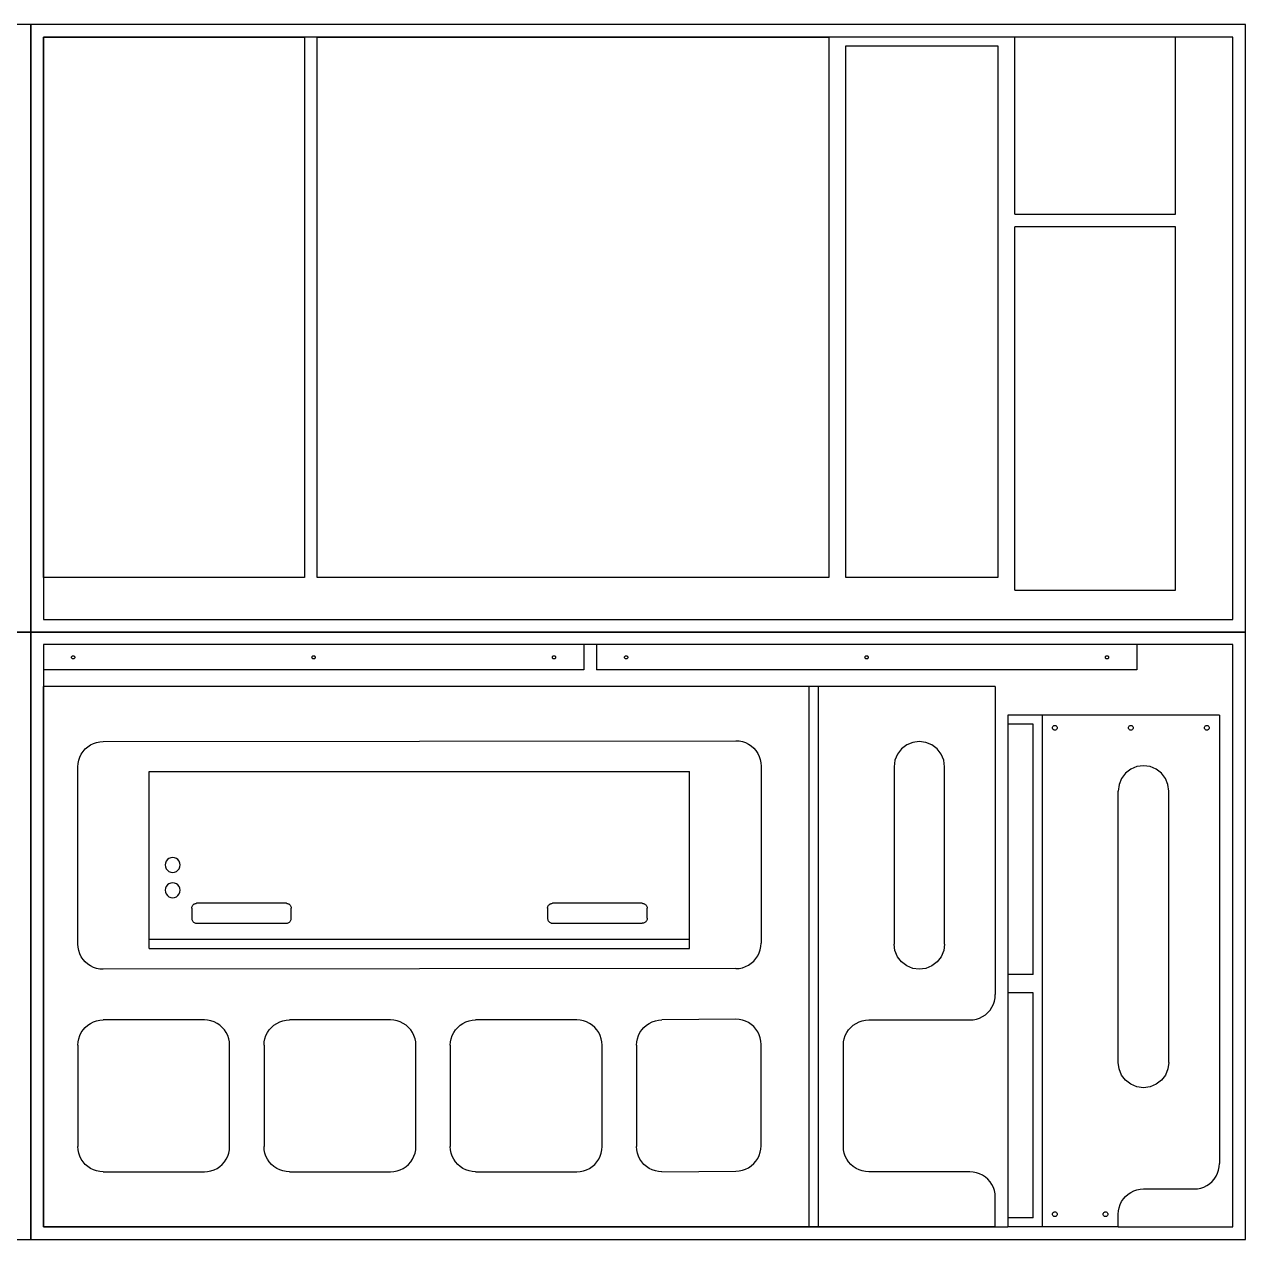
# Model space of a CAD drawing. Extents: x -136 to 152, y -38 to 58.
# Drawn here: x 55.3 to 151.8, y -38.1 to 57.9 of the extents above; entities that cross this region are included whole.
import ezdxf

# ---------------------------------------------------------------- set-up
doc = ezdxf.new("R2010")
doc.units = 0
doc.header["$MEASUREMENT"] = 0
doc.layers.get('0').update_dxf_attribs({"linetype": 'CONTINUOUS'})

msp = doc.modelspace()

# ---------------------------------------------------------------- linework, layer by layer
for p, q in [((55.833, 57.894), (-40.167, 57.894)), ((55.833, 9.894), (55.833, 57.894)), ((55.833, 57.894), (55.833, 9.894)), ((151.833, 57.894), (55.833, 57.894)), ((151.833, 9.894), (151.833, 57.894)), ((56.833, 14.194), (56.833, 56.894)), ((56.833, 56.894), (77.464, 56.894)), ((150.833, 56.894), (56.833, 56.894)), ((56.833, 56.894), (56.833, 10.894)), ((77.464, 56.894), (77.464, 14.194)), ((78.464, 14.194), (78.464, 56.894)), ((78.464, 56.894), (118.902, 56.894)), ((118.902, 56.894), (118.902, 14.194)), ((120.252, 56.194), (132.252, 56.194)), ((120.252, 14.194), (120.252, 56.194)), ((132.252, 56.194), (132.252, 14.194)), ((146.302, 56.888), (133.602, 56.888)), ((133.602, 42.913), (133.602, 56.888)), ((146.302, 42.913), (146.302, 56.888)), ((150.833, 10.894), (150.833, 56.894)), ((133.602, 42.913), (146.302, 42.913)), ((146.302, 41.913), (133.602, 41.913)), ((133.602, 13.194), (133.602, 41.913)), ((146.302, 13.194), (146.302, 41.913)), ((77.464, 14.194), (56.833, 14.194)), ((118.902, 14.194), (78.464, 14.194)), ((132.252, 14.194), (120.252, 14.194)), ((133.602, 13.194), (146.302, 13.194)), ((56.833, 10.894), (150.833, 10.894)), ((55.833, 9.894), (-40.167, 9.894)), ((-40.167, 9.894), (55.833, 9.894)), ((55.833, -38.106), (55.833, 9.894)), ((55.833, 9.894), (55.833, -38.106)), ((151.833, 9.894), (55.833, 9.894)), ((55.833, 9.894), (151.833, 9.894)), ((151.833, -38.106), (151.833, 9.894)), ((99.533, 8.894), (56.833, 8.894)), ((56.833, 8.894), (56.833, 6.894)), ((150.833, 8.894), (56.833, 8.894)), ((56.833, 8.894), (56.833, -37.106)), ((99.533, 8.894), (99.533, 6.894)), ((143.233, 8.894), (100.533, 8.894)), ((100.533, 8.894), (100.533, 6.894)), ((143.233, 8.894), (143.233, 6.894)), ((150.833, -37.106), (150.833, 8.894)), ((59.058, 7.894), (59.062, 7.927)), ((59.062, 7.862), (59.058, 7.894)), ((59.062, 7.927), (59.075, 7.957)), ((59.075, 7.832), (59.062, 7.862)), ((59.075, 7.957), (59.095, 7.983)), ((59.095, 7.806), (59.075, 7.832)), ((59.095, 7.983), (59.121, 8.002)), ((59.121, 7.786), (59.095, 7.806)), ((59.121, 8.002), (59.151, 8.015)), ((59.151, 7.773), (59.121, 7.786)), ((59.151, 8.015), (59.183, 8.019)), ((59.183, 7.769), (59.151, 7.773)), ((59.183, 8.019), (59.215, 8.015)), ((59.215, 7.773), (59.183, 7.769)), ((59.215, 8.015), (59.246, 8.002)), ((59.246, 7.786), (59.215, 7.773)), ((59.246, 8.002), (59.271, 7.983)), ((59.271, 7.806), (59.246, 7.786)), ((59.271, 7.983), (59.291, 7.957)), ((59.291, 7.832), (59.271, 7.806)), ((59.291, 7.957), (59.304, 7.927)), ((59.304, 7.862), (59.291, 7.832)), ((59.304, 7.927), (59.308, 7.894)), ((59.308, 7.894), (59.304, 7.862)), ((78.058, 7.894), (78.062, 7.927)), ((78.062, 7.862), (78.058, 7.894)), ((78.062, 7.927), (78.075, 7.957)), ((78.075, 7.832), (78.062, 7.862)), ((78.075, 7.957), (78.095, 7.983)), ((78.095, 7.806), (78.075, 7.832)), ((78.095, 7.983), (78.121, 8.002)), ((78.121, 7.786), (78.095, 7.806)), ((78.121, 8.002), (78.151, 8.015)), ((78.151, 7.773), (78.121, 7.786)), ((78.151, 8.015), (78.183, 8.019)), ((78.183, 7.769), (78.151, 7.773)), ((78.183, 8.019), (78.215, 8.015)), ((78.215, 7.773), (78.183, 7.769)), ((78.215, 8.015), (78.246, 8.002)), ((78.246, 7.786), (78.215, 7.773)), ((78.246, 8.002), (78.271, 7.983)), ((78.271, 7.806), (78.246, 7.786)), ((78.271, 7.983), (78.291, 7.957)), ((78.291, 7.832), (78.271, 7.806)), ((78.291, 7.957), (78.304, 7.927)), ((78.304, 7.862), (78.291, 7.832)), ((78.304, 7.927), (78.308, 7.894)), ((78.308, 7.894), (78.304, 7.862)), ((97.058, 7.894), (97.062, 7.927)), ((97.062, 7.862), (97.058, 7.894)), ((97.062, 7.927), (97.075, 7.957)), ((97.075, 7.832), (97.062, 7.862)), ((97.075, 7.957), (97.095, 7.983)), ((97.095, 7.806), (97.075, 7.832)), ((97.095, 7.983), (97.121, 8.002)), ((97.121, 7.786), (97.095, 7.806)), ((97.121, 8.002), (97.151, 8.015)), ((97.151, 7.773), (97.121, 7.786)), ((97.151, 8.015), (97.183, 8.019)), ((97.183, 7.769), (97.151, 7.773)), ((97.183, 8.019), (97.215, 8.015)), ((97.215, 7.773), (97.183, 7.769)), ((97.215, 8.015), (97.246, 8.002)), ((97.246, 7.786), (97.215, 7.773)), ((97.246, 8.002), (97.271, 7.983)), ((97.271, 7.806), (97.246, 7.786)), ((97.271, 7.983), (97.291, 7.957)), ((97.291, 7.832), (97.271, 7.806)), ((97.291, 7.957), (97.304, 7.927)), ((97.304, 7.862), (97.291, 7.832)), ((97.304, 7.927), (97.308, 7.894)), ((97.308, 7.894), (97.304, 7.862)), ((102.758, 7.894), (102.762, 7.927)), ((102.762, 7.862), (102.758, 7.894)), ((102.762, 7.927), (102.775, 7.957)), ((102.775, 7.832), (102.762, 7.862)), ((102.775, 7.957), (102.795, 7.983)), ((102.795, 7.806), (102.775, 7.832)), ((102.795, 7.983), (102.821, 8.002)), ((102.821, 7.786), (102.795, 7.806)), ((102.821, 8.002), (102.851, 8.015)), ((102.851, 7.773), (102.821, 7.786)), ((102.851, 8.015), (102.883, 8.019)), ((102.883, 7.769), (102.851, 7.773)), ((102.883, 8.019), (102.915, 8.015)), ((102.915, 7.773), (102.883, 7.769)), ((102.915, 8.015), (102.946, 8.002)), ((102.946, 7.786), (102.915, 7.773)), ((102.946, 8.002), (102.971, 7.983)), ((102.971, 7.806), (102.946, 7.786)), ((102.971, 7.983), (102.991, 7.957)), ((102.991, 7.832), (102.971, 7.806)), ((102.991, 7.957), (103.004, 7.927)), ((103.004, 7.862), (102.991, 7.832)), ((103.004, 7.927), (103.008, 7.894)), ((103.008, 7.894), (103.004, 7.862)), ((121.758, 7.894), (121.762, 7.927)), ((121.762, 7.862), (121.758, 7.894)), ((121.762, 7.927), (121.775, 7.957)), ((121.775, 7.832), (121.762, 7.862)), ((121.775, 7.957), (121.795, 7.983)), ((121.795, 7.806), (121.775, 7.832)), ((121.795, 7.983), (121.821, 8.002)), ((121.821, 7.786), (121.795, 7.806)), ((121.821, 8.002), (121.851, 8.015)), ((121.851, 7.773), (121.821, 7.786)), ((121.851, 8.015), (121.883, 8.019)), ((121.883, 7.769), (121.851, 7.773)), ((121.883, 8.019), (121.915, 8.015)), ((121.915, 7.773), (121.883, 7.769)), ((121.915, 8.015), (121.946, 8.002)), ((121.946, 7.786), (121.915, 7.773)), ((121.946, 8.002), (121.971, 7.983)), ((121.971, 7.806), (121.946, 7.786)), ((121.971, 7.983), (121.991, 7.957)), ((121.991, 7.832), (121.971, 7.806)), ((121.991, 7.957), (122.004, 7.927)), ((122.004, 7.862), (121.991, 7.832)), ((122.004, 7.927), (122.008, 7.894)), ((122.008, 7.894), (122.004, 7.862)), ((140.758, 7.894), (140.762, 7.927)), ((140.762, 7.862), (140.758, 7.894)), ((140.762, 7.927), (140.775, 7.957)), ((140.775, 7.832), (140.762, 7.862)), ((140.775, 7.957), (140.795, 7.983)), ((140.795, 7.806), (140.775, 7.832)), ((140.795, 7.983), (140.821, 8.002)), ((140.821, 7.786), (140.795, 7.806)), ((140.821, 8.002), (140.851, 8.015)), ((140.851, 7.773), (140.821, 7.786)), ((140.851, 8.015), (140.883, 8.019)), ((140.883, 7.769), (140.851, 7.773)), ((140.883, 8.019), (140.915, 8.015)), ((140.915, 7.773), (140.883, 7.769)), ((140.915, 8.015), (140.946, 8.002)), ((140.946, 7.786), (140.915, 7.773)), ((140.946, 8.002), (140.971, 7.983)), ((140.971, 7.806), (140.946, 7.786)), ((140.971, 7.983), (140.991, 7.957)), ((140.991, 7.832), (140.971, 7.806)), ((140.991, 7.957), (141.004, 7.927)), ((141.004, 7.862), (140.991, 7.832)), ((141.004, 7.927), (141.008, 7.894)), ((141.008, 7.894), (141.004, 7.862)), ((99.533, 6.894), (56.833, 6.894)), ((143.233, 6.894), (100.533, 6.894)), ((117.333, 5.594), (56.833, 5.594)), ((56.833, -37.106), (56.833, 5.594)), ((117.333, 5.594), (117.333, -37.106)), ((118.052, 5.594), (117.333, 5.594)), ((132.052, 5.594), (118.052, 5.594)), ((118.052, 5.594), (118.052, -37.106)), ((132.052, 5.594), (132.052, -18.756)), ((133.042, 3.332), (133.042, 2.613)), ((135.767, 3.331), (133.042, 3.332)), ((149.767, 3.331), (135.767, 3.331)), ((135.767, 3.331), (135.767, -37.106)), ((149.767, 3.331), (149.767, -32.106)), ((133.042, 2.613), (133.047, -17.168)), ((135.048, 2.612), (133.042, 2.613)), ((135.048, -17.168), (135.048, 2.612)), ((136.578, 2.331), (136.585, 2.38)), ((136.585, 2.282), (136.578, 2.331)), ((136.585, 2.38), (136.603, 2.426)), ((136.603, 2.237), (136.585, 2.282)), ((136.603, 2.426), (136.634, 2.465)), ((136.634, 2.198), (136.603, 2.237)), ((136.634, 2.465), (136.673, 2.495)), ((136.673, 2.168), (136.634, 2.198)), ((136.673, 2.495), (136.718, 2.514)), ((136.718, 2.149), (136.673, 2.168)), ((136.718, 2.514), (136.767, 2.52)), ((136.767, 2.142), (136.718, 2.149)), ((136.767, 2.52), (136.816, 2.514)), ((136.816, 2.149), (136.767, 2.142)), ((136.816, 2.514), (136.862, 2.495)), ((136.862, 2.168), (136.816, 2.149)), ((136.862, 2.495), (136.901, 2.465)), ((136.901, 2.198), (136.862, 2.168)), ((136.901, 2.465), (136.931, 2.426)), ((136.931, 2.237), (136.901, 2.198)), ((136.931, 2.426), (136.95, 2.38)), ((136.95, 2.282), (136.931, 2.237)), ((136.95, 2.38), (136.956, 2.331)), ((136.956, 2.331), (136.95, 2.282)), ((142.578, 2.331), (142.585, 2.38)), ((142.585, 2.282), (142.578, 2.331)), ((142.585, 2.38), (142.603, 2.426)), ((142.603, 2.237), (142.585, 2.282)), ((142.603, 2.426), (142.634, 2.465)), ((142.634, 2.198), (142.603, 2.237)), ((142.634, 2.465), (142.673, 2.495)), ((142.673, 2.168), (142.634, 2.198)), ((142.673, 2.495), (142.718, 2.514)), ((142.718, 2.149), (142.673, 2.168)), ((142.718, 2.514), (142.767, 2.52)), ((142.767, 2.142), (142.718, 2.149)), ((142.767, 2.52), (142.816, 2.514)), ((142.816, 2.149), (142.767, 2.142)), ((142.816, 2.514), (142.862, 2.495)), ((142.862, 2.168), (142.816, 2.149)), ((142.862, 2.495), (142.901, 2.465)), ((142.901, 2.198), (142.862, 2.168)), ((142.901, 2.465), (142.931, 2.426)), ((142.931, 2.237), (142.901, 2.198)), ((142.931, 2.426), (142.95, 2.38)), ((142.95, 2.282), (142.931, 2.237)), ((142.95, 2.38), (142.956, 2.331)), ((142.956, 2.331), (142.95, 2.282)), ((148.578, 2.331), (148.585, 2.38)), ((148.585, 2.282), (148.578, 2.331)), ((148.585, 2.38), (148.603, 2.426)), ((148.603, 2.237), (148.585, 2.282)), ((148.603, 2.426), (148.634, 2.465)), ((148.634, 2.198), (148.603, 2.237)), ((148.634, 2.465), (148.673, 2.495)), ((148.673, 2.168), (148.634, 2.198)), ((148.673, 2.495), (148.718, 2.514)), ((148.718, 2.149), (148.673, 2.168)), ((148.718, 2.514), (148.767, 2.52)), ((148.767, 2.142), (148.718, 2.149)), ((148.767, 2.52), (148.816, 2.514)), ((148.816, 2.149), (148.767, 2.142)), ((148.816, 2.514), (148.862, 2.495)), ((148.862, 2.168), (148.816, 2.149)), ((148.862, 2.495), (148.901, 2.465)), ((148.901, 2.198), (148.862, 2.168)), ((148.901, 2.465), (148.931, 2.426)), ((148.931, 2.237), (148.901, 2.198)), ((148.931, 2.426), (148.95, 2.38)), ((148.95, 2.282), (148.931, 2.237)), ((148.95, 2.38), (148.956, 2.331)), ((148.956, 2.331), (148.95, 2.282)), ((60.334, 0.831), (60.552, 0.976)), ((60.552, 0.976), (60.786, 1.092)), ((60.786, 1.092), (61.034, 1.176)), ((61.034, 1.176), (61.291, 1.227)), ((61.291, 1.227), (61.552, 1.244)), ((61.552, 1.244), (111.549, 1.305)), ((111.549, 1.305), (111.81, 1.288)), ((111.81, 1.288), (112.067, 1.237)), ((112.067, 1.237), (112.315, 1.153)), ((112.315, 1.153), (112.549, 1.037)), ((112.549, 1.037), (112.767, 0.892)), ((125.052, 0.976), (124.638, 0.658)), ((125.534, 1.176), (125.052, 0.976)), ((126.052, 1.244), (125.534, 1.176)), ((126.569, 1.176), (126.052, 1.244)), ((127.052, 0.976), (126.569, 1.176)), ((127.466, 0.658), (127.052, 0.976)), ((59.62, -0.238), (59.704, 0.01)), ((59.704, 0.01), (59.82, 0.244)), ((59.82, 0.244), (59.965, 0.462)), ((59.965, 0.462), (60.138, 0.658)), ((60.138, 0.658), (60.334, 0.831)), ((112.767, 0.892), (112.963, 0.719)), ((112.963, 0.719), (113.136, 0.523)), ((113.136, 0.523), (113.281, 0.305)), ((113.281, 0.305), (113.397, 0.07)), ((113.397, 0.07), (113.481, -0.177)), ((124.32, 0.244), (124.12, -0.238)), ((124.638, 0.658), (124.32, 0.244)), ((127.784, 0.244), (127.466, 0.658)), ((127.984, -0.238), (127.784, 0.244)), ((59.552, -0.756), (59.569, -0.495)), ((59.552, -14.756), (59.552, -0.756)), ((59.569, -0.495), (59.62, -0.238)), ((113.481, -0.177), (113.532, -0.434)), ((113.532, -0.434), (113.549, -0.695)), ((113.549, -0.695), (113.549, -14.695)), ((124.12, -0.238), (124.052, -0.756)), ((124.052, -0.756), (124.052, -14.756)), ((128.052, -0.756), (127.984, -0.238)), ((128.052, -14.756), (128.052, -0.756)), ((142.767, -0.937), (142.353, -1.254)), ((143.249, -0.737), (142.767, -0.937)), ((143.767, -0.669), (143.249, -0.737)), ((144.285, -0.737), (143.767, -0.669)), ((144.767, -0.937), (144.285, -0.737)), ((145.181, -1.254), (144.767, -0.937)), ((65.2, -14.396), (65.2, -1.115)), ((65.2, -1.115), (107.9, -1.115)), ((107.9, -14.396), (107.9, -1.115)), ((142.035, -1.669), (141.835, -2.151)), ((142.353, -1.254), (142.035, -1.669)), ((145.499, -1.669), (145.181, -1.254)), ((145.699, -2.151), (145.499, -1.669)), ((141.835, -2.151), (141.767, -2.669)), ((141.767, -24.106), (141.767, -2.669)), ((145.767, -2.669), (145.699, -2.151)), ((145.767, -24.106), (145.767, -2.669)), ((66.48, -8.356), (66.46, -8.509)), ((66.46, -8.509), (66.48, -8.662)), ((66.539, -8.214), (66.48, -8.356)), ((66.48, -8.662), (66.539, -8.804)), ((66.633, -8.091), (66.539, -8.214)), ((66.755, -7.997), (66.633, -8.091)), ((66.898, -7.938), (66.755, -7.997)), ((67.05, -7.918), (66.898, -7.938)), ((67.203, -7.938), (67.05, -7.918)), ((67.346, -7.997), (67.203, -7.938)), ((67.468, -8.091), (67.346, -7.997)), ((67.562, -8.214), (67.468, -8.091)), ((67.621, -8.356), (67.562, -8.214)), ((67.562, -8.804), (67.621, -8.662)), ((67.641, -8.509), (67.621, -8.356)), ((67.621, -8.662), (67.641, -8.509)), ((66.539, -8.804), (66.633, -8.926)), ((66.633, -8.926), (66.755, -9.02)), ((66.755, -9.02), (66.898, -9.079)), ((66.898, -9.079), (67.05, -9.099)), ((67.05, -9.099), (67.203, -9.079)), ((67.203, -9.079), (67.346, -9.02)), ((67.346, -9.02), (67.468, -8.926)), ((67.468, -8.926), (67.562, -8.804)), ((66.48, -10.356), (66.46, -10.509)), ((66.46, -10.509), (66.48, -10.662)), ((66.539, -10.214), (66.48, -10.356)), ((66.633, -10.091), (66.539, -10.214)), ((66.755, -9.997), (66.633, -10.091)), ((66.898, -9.938), (66.755, -9.997)), ((67.05, -9.918), (66.898, -9.938)), ((67.203, -9.938), (67.05, -9.918)), ((67.346, -9.997), (67.203, -9.938)), ((67.468, -10.091), (67.346, -9.997)), ((67.562, -10.214), (67.468, -10.091)), ((67.621, -10.356), (67.562, -10.214)), ((67.641, -10.509), (67.621, -10.356)), ((67.621, -10.662), (67.641, -10.509)), ((66.48, -10.662), (66.539, -10.804)), ((66.539, -10.804), (66.633, -10.926)), ((66.633, -10.926), (66.755, -11.02)), ((66.755, -11.02), (66.898, -11.079)), ((66.898, -11.079), (67.05, -11.099)), ((67.05, -11.099), (67.203, -11.079)), ((67.203, -11.079), (67.346, -11.02)), ((67.346, -11.02), (67.468, -10.926)), ((67.468, -10.926), (67.562, -10.804)), ((67.562, -10.804), (67.621, -10.662)), ((68.747, -11.593), (68.794, -11.57)), ((68.794, -11.57), (68.842, -11.554)), ((68.842, -11.554), (68.893, -11.544)), ((68.893, -11.544), (68.944, -11.54)), ((76.031, -11.54), (68.944, -11.54)), ((76.031, -11.54), (76.082, -11.544)), ((76.082, -11.544), (76.133, -11.554)), ((76.133, -11.554), (76.181, -11.57)), ((76.181, -11.57), (76.228, -11.593)), ((96.873, -11.593), (96.92, -11.57)), ((96.92, -11.57), (96.968, -11.554)), ((96.968, -11.554), (97.019, -11.544)), ((97.019, -11.544), (97.07, -11.54)), ((104.157, -11.54), (97.07, -11.54)), ((104.157, -11.54), (104.208, -11.544)), ((104.208, -11.544), (104.259, -11.554)), ((104.259, -11.554), (104.307, -11.57)), ((104.307, -11.57), (104.354, -11.593)), ((68.55, -11.934), (68.554, -11.883)), ((68.55, -11.934), (68.55, -12.721)), ((68.554, -11.883), (68.564, -11.832)), ((68.564, -11.832), (68.58, -11.783)), ((68.58, -11.783), (68.603, -11.737)), ((68.603, -11.737), (68.632, -11.694)), ((68.632, -11.694), (68.666, -11.656)), ((68.666, -11.656), (68.705, -11.622)), ((68.705, -11.622), (68.747, -11.593)), ((76.228, -11.593), (76.27, -11.622)), ((76.27, -11.622), (76.309, -11.656)), ((76.309, -11.656), (76.343, -11.694)), ((76.343, -11.694), (76.372, -11.737)), ((76.372, -11.737), (76.395, -11.783)), ((76.395, -11.783), (76.411, -11.832)), ((76.411, -11.832), (76.421, -11.883)), ((76.421, -11.883), (76.425, -11.934)), ((76.425, -12.721), (76.425, -11.934)), ((96.676, -11.934), (96.68, -11.883)), ((96.676, -11.934), (96.676, -12.721)), ((96.68, -11.883), (96.69, -11.832)), ((96.69, -11.832), (96.706, -11.783)), ((96.706, -11.783), (96.729, -11.737)), ((96.729, -11.737), (96.758, -11.694)), ((96.758, -11.694), (96.792, -11.656)), ((96.792, -11.656), (96.831, -11.622)), ((96.831, -11.622), (96.873, -11.593)), ((104.354, -11.593), (104.396, -11.622)), ((104.396, -11.622), (104.435, -11.656)), ((104.435, -11.656), (104.469, -11.694)), ((104.469, -11.694), (104.498, -11.737)), ((104.498, -11.737), (104.521, -11.783)), ((104.521, -11.783), (104.537, -11.832)), ((104.537, -11.832), (104.547, -11.883)), ((104.547, -11.883), (104.55, -11.934)), ((104.55, -12.721), (104.55, -11.934)), ((68.55, -12.721), (68.554, -12.773)), ((68.554, -12.773), (68.564, -12.823)), ((68.564, -12.823), (68.58, -12.872)), ((68.58, -12.872), (68.603, -12.918)), ((68.603, -12.918), (68.632, -12.961)), ((68.632, -12.961), (68.666, -13)), ((68.666, -13), (68.705, -13.034)), ((68.705, -13.034), (68.747, -13.062)), ((68.747, -13.062), (68.794, -13.085)), ((68.794, -13.085), (68.842, -13.102)), ((68.842, -13.102), (68.893, -13.112)), ((68.893, -13.112), (68.944, -13.115)), ((68.944, -13.115), (76.031, -13.115)), ((76.031, -13.115), (76.082, -13.112)), ((76.082, -13.112), (76.133, -13.102)), ((76.133, -13.102), (76.181, -13.085)), ((76.181, -13.085), (76.228, -13.062)), ((76.228, -13.062), (76.27, -13.034)), ((76.27, -13.034), (76.309, -13)), ((76.309, -13), (76.343, -12.961)), ((76.343, -12.961), (76.372, -12.918)), ((76.372, -12.918), (76.395, -12.872)), ((76.395, -12.872), (76.411, -12.823)), ((76.411, -12.823), (76.421, -12.773)), ((76.421, -12.773), (76.425, -12.721)), ((96.676, -12.721), (96.68, -12.773)), ((96.68, -12.773), (96.69, -12.823)), ((96.69, -12.823), (96.706, -12.872)), ((96.706, -12.872), (96.729, -12.918)), ((96.729, -12.918), (96.758, -12.961)), ((96.758, -12.961), (96.792, -13)), ((96.792, -13), (96.831, -13.034)), ((96.831, -13.034), (96.873, -13.062)), ((96.873, -13.062), (96.92, -13.085)), ((96.92, -13.085), (96.968, -13.102)), ((96.968, -13.102), (97.019, -13.112)), ((97.019, -13.112), (97.07, -13.115)), ((97.07, -13.115), (104.157, -13.115)), ((104.208, -13.112), (104.157, -13.115)), ((104.259, -13.102), (104.208, -13.112)), ((104.307, -13.085), (104.259, -13.102)), ((104.354, -13.062), (104.307, -13.085)), ((104.396, -13.034), (104.354, -13.062)), ((104.435, -13), (104.396, -13.034)), ((104.469, -12.961), (104.435, -13)), ((104.498, -12.918), (104.469, -12.961)), ((104.521, -12.872), (104.498, -12.918)), ((104.537, -12.823), (104.521, -12.872)), ((104.547, -12.773), (104.537, -12.823)), ((104.55, -12.721), (104.547, -12.773)), ((107.9, -14.396), (65.2, -14.396)), ((65.2, -15.115), (65.2, -14.396)), ((107.9, -15.115), (107.9, -14.396)), ((59.569, -15.017), (59.552, -14.756)), ((59.62, -15.273), (59.569, -15.017)), ((59.704, -15.521), (59.62, -15.273)), ((65.2, -15.115), (107.9, -15.115)), ((113.397, -15.46), (113.481, -15.213)), ((113.481, -15.213), (113.532, -14.956)), ((113.532, -14.956), (113.549, -14.695)), ((124.12, -15.273), (124.052, -14.756)), ((124.32, -15.756), (124.12, -15.273)), ((127.984, -15.273), (127.784, -15.756)), ((128.052, -14.756), (127.984, -15.273)), ((59.82, -15.756), (59.704, -15.521)), ((59.965, -15.973), (59.82, -15.756)), ((60.138, -16.17), (59.965, -15.973)), ((60.334, -16.343), (60.138, -16.17)), ((60.552, -16.488), (60.334, -16.343)), ((112.549, -16.427), (112.767, -16.282)), ((112.767, -16.282), (112.963, -16.109)), ((112.963, -16.109), (113.136, -15.912)), ((113.136, -15.912), (113.281, -15.695)), ((113.281, -15.695), (113.397, -15.46)), ((124.638, -16.17), (124.32, -15.756)), ((125.052, -16.488), (124.638, -16.17)), ((127.466, -16.17), (127.052, -16.488)), ((127.784, -15.756), (127.466, -16.17)), ((60.786, -16.604), (60.552, -16.488)), ((61.034, -16.688), (60.786, -16.604)), ((61.291, -16.739), (61.034, -16.688)), ((61.552, -16.756), (61.291, -16.739)), ((111.549, -16.695), (61.552, -16.756)), ((111.549, -16.695), (111.81, -16.678)), ((111.81, -16.678), (112.067, -16.627)), ((112.067, -16.627), (112.315, -16.543)), ((112.315, -16.543), (112.549, -16.427)), ((125.534, -16.688), (125.052, -16.488)), ((126.052, -16.756), (125.534, -16.688)), ((126.569, -16.688), (126.052, -16.756)), ((127.052, -16.488), (126.569, -16.688)), ((135.048, -17.168), (133.047, -17.168)), ((133.047, -17.168), (133.047, -18.606)), ((131.9, -19.521), (131.984, -19.273)), ((131.984, -19.273), (132.035, -19.017)), ((132.035, -19.017), (132.052, -18.756)), ((135.048, -18.606), (133.047, -18.606)), ((133.047, -18.606), (133.052, -36.388)), ((135.048, -36.388), (135.048, -18.606)), ((131.269, -20.343), (131.466, -20.17)), ((131.466, -20.17), (131.638, -19.973)), ((131.638, -19.973), (131.784, -19.756)), ((131.784, -19.756), (131.9, -19.521)), ((60.138, -21.342), (60.334, -21.169)), ((60.334, -21.169), (60.552, -21.024)), ((60.552, -21.024), (60.786, -20.908)), ((60.786, -20.908), (61.034, -20.824)), ((61.034, -20.824), (61.291, -20.773)), ((61.291, -20.773), (61.552, -20.756)), ((69.552, -20.756), (61.552, -20.756)), ((69.813, -20.773), (69.552, -20.756)), ((70.069, -20.824), (69.813, -20.773)), ((70.317, -20.908), (70.069, -20.824)), ((70.552, -21.024), (70.317, -20.908)), ((70.769, -21.169), (70.552, -21.024)), ((70.966, -21.342), (70.769, -21.169)), ((74.856, -21.342), (75.053, -21.169)), ((75.053, -21.169), (75.271, -21.024)), ((75.271, -21.024), (75.505, -20.908)), ((75.505, -20.908), (75.753, -20.824)), ((75.753, -20.824), (76.009, -20.773)), ((76.009, -20.773), (76.271, -20.756)), ((84.271, -20.756), (76.271, -20.756)), ((84.532, -20.773), (84.271, -20.756)), ((84.788, -20.824), (84.532, -20.773)), ((85.036, -20.908), (84.788, -20.824)), ((85.271, -21.024), (85.036, -20.908)), ((85.488, -21.169), (85.271, -21.024)), ((85.685, -21.342), (85.488, -21.169)), ((89.575, -21.342), (89.772, -21.169)), ((89.772, -21.169), (89.989, -21.024)), ((89.989, -21.024), (90.224, -20.908)), ((90.224, -20.908), (90.472, -20.824)), ((90.472, -20.824), (90.728, -20.773)), ((90.728, -20.773), (90.989, -20.756)), ((98.989, -20.756), (90.989, -20.756)), ((99.25, -20.773), (98.989, -20.756)), ((99.507, -20.824), (99.25, -20.773)), ((99.755, -20.908), (99.507, -20.824)), ((99.989, -21.024), (99.755, -20.908)), ((100.207, -21.169), (99.989, -21.024)), ((100.403, -21.342), (100.207, -21.169)), ((104.294, -21.342), (104.491, -21.169)), ((104.491, -21.169), (104.708, -21.024)), ((104.708, -21.024), (104.943, -20.908)), ((104.943, -20.908), (105.19, -20.824)), ((105.19, -20.824), (105.447, -20.773)), ((105.447, -20.773), (105.708, -20.756)), ((111.549, -20.695), (105.708, -20.756)), ((111.81, -20.712), (111.549, -20.695)), ((112.067, -20.763), (111.81, -20.712)), ((112.315, -20.847), (112.067, -20.763)), ((112.549, -20.963), (112.315, -20.847)), ((112.767, -21.108), (112.549, -20.963)), ((112.963, -21.281), (112.767, -21.108)), ((120.638, -21.342), (120.834, -21.169)), ((120.834, -21.169), (121.052, -21.024)), ((121.052, -21.024), (121.286, -20.908)), ((121.286, -20.908), (121.534, -20.824)), ((121.534, -20.824), (121.791, -20.773)), ((121.791, -20.773), (122.052, -20.756)), ((122.052, -20.756), (130.052, -20.756)), ((130.052, -20.756), (130.313, -20.739)), ((130.313, -20.739), (130.569, -20.688)), ((130.569, -20.688), (130.817, -20.604)), ((130.817, -20.604), (131.052, -20.488)), ((131.052, -20.488), (131.269, -20.343)), ((59.62, -22.238), (59.704, -21.99)), ((59.704, -21.99), (59.82, -21.756)), ((59.82, -21.756), (59.965, -21.538)), ((59.965, -21.538), (60.138, -21.342)), ((71.138, -21.538), (70.966, -21.342)), ((71.284, -21.756), (71.138, -21.538)), ((71.4, -21.99), (71.284, -21.756)), ((71.484, -22.238), (71.4, -21.99)), ((74.339, -22.238), (74.423, -21.99)), ((74.423, -21.99), (74.538, -21.756)), ((74.538, -21.756), (74.684, -21.538)), ((74.684, -21.538), (74.856, -21.342)), ((85.857, -21.538), (85.685, -21.342)), ((86.003, -21.756), (85.857, -21.538)), ((86.118, -21.99), (86.003, -21.756)), ((86.202, -22.238), (86.118, -21.99)), ((89.057, -22.238), (89.142, -21.99)), ((89.142, -21.99), (89.257, -21.756)), ((89.257, -21.756), (89.403, -21.538)), ((89.403, -21.538), (89.575, -21.342)), ((100.576, -21.538), (100.403, -21.342)), ((100.721, -21.756), (100.576, -21.538)), ((100.837, -21.99), (100.721, -21.756)), ((100.921, -22.238), (100.837, -21.99)), ((103.776, -22.238), (103.86, -21.99)), ((103.86, -21.99), (103.976, -21.756)), ((103.976, -21.756), (104.121, -21.538)), ((104.121, -21.538), (104.294, -21.342)), ((113.136, -21.477), (112.963, -21.281)), ((113.281, -21.695), (113.136, -21.477)), ((113.397, -21.93), (113.281, -21.695)), ((113.481, -22.177), (113.397, -21.93)), ((113.532, -22.434), (113.481, -22.177)), ((120.12, -22.238), (120.204, -21.99)), ((120.204, -21.99), (120.32, -21.756)), ((120.32, -21.756), (120.465, -21.538)), ((120.465, -21.538), (120.638, -21.342)), ((59.552, -22.756), (59.569, -22.495)), ((59.552, -22.756), (59.552, -30.756)), ((59.569, -22.495), (59.62, -22.238)), ((71.535, -22.495), (71.484, -22.238)), ((71.552, -22.756), (71.535, -22.495)), ((71.552, -30.756), (71.552, -22.756)), ((74.271, -22.756), (74.288, -22.495)), ((74.271, -22.756), (74.271, -30.756)), ((74.288, -22.495), (74.339, -22.238)), ((86.253, -22.495), (86.202, -22.238)), ((86.271, -22.756), (86.253, -22.495)), ((86.271, -30.756), (86.271, -22.756)), ((88.989, -22.756), (89.006, -22.495)), ((88.989, -22.756), (88.989, -30.756)), ((89.006, -22.495), (89.057, -22.238)), ((100.972, -22.495), (100.921, -22.238)), ((100.989, -22.756), (100.972, -22.495)), ((100.989, -30.756), (100.989, -22.756)), ((103.708, -22.756), (103.725, -22.495)), ((103.708, -22.756), (103.708, -30.756)), ((103.725, -22.495), (103.776, -22.238)), ((113.549, -22.695), (113.532, -22.434)), ((113.549, -30.695), (113.549, -22.695)), ((120.052, -22.756), (120.069, -22.495)), ((120.052, -30.756), (120.052, -22.756)), ((120.069, -22.495), (120.12, -22.238)), ((141.835, -24.624), (141.767, -24.106)), ((145.767, -24.106), (145.699, -24.624)), ((142.035, -25.106), (141.835, -24.624)), ((145.699, -24.624), (145.499, -25.106)), ((142.353, -25.52), (142.035, -25.106)), ((142.767, -25.838), (142.353, -25.52)), ((143.249, -26.038), (142.767, -25.838)), ((143.767, -26.106), (143.249, -26.038)), ((144.285, -26.038), (143.767, -26.106)), ((144.767, -25.838), (144.285, -26.038)), ((145.181, -25.52), (144.767, -25.838)), ((145.499, -25.106), (145.181, -25.52)), ((59.569, -31.017), (59.552, -30.756)), ((71.535, -31.017), (71.552, -30.756)), ((74.288, -31.017), (74.271, -30.756)), ((86.253, -31.017), (86.271, -30.756)), ((89.006, -31.017), (88.989, -30.756)), ((100.972, -31.017), (100.989, -30.756)), ((103.725, -31.017), (103.708, -30.756)), ((113.532, -30.956), (113.549, -30.695)), ((120.069, -31.017), (120.052, -30.756)), ((59.62, -31.273), (59.569, -31.017)), ((59.704, -31.521), (59.62, -31.273)), ((59.82, -31.756), (59.704, -31.521)), ((59.965, -31.973), (59.82, -31.756)), ((71.138, -31.973), (71.284, -31.756)), ((71.284, -31.756), (71.4, -31.521)), ((71.4, -31.521), (71.484, -31.273)), ((71.484, -31.273), (71.535, -31.017)), ((74.339, -31.273), (74.288, -31.017)), ((74.423, -31.521), (74.339, -31.273)), ((74.538, -31.756), (74.423, -31.521)), ((74.684, -31.973), (74.538, -31.756)), ((85.857, -31.973), (86.003, -31.756)), ((86.003, -31.756), (86.118, -31.521)), ((86.118, -31.521), (86.202, -31.273)), ((86.202, -31.273), (86.253, -31.017)), ((89.057, -31.273), (89.006, -31.017)), ((89.142, -31.521), (89.057, -31.273)), ((89.257, -31.756), (89.142, -31.521)), ((89.403, -31.973), (89.257, -31.756)), ((100.576, -31.973), (100.721, -31.756)), ((100.721, -31.756), (100.837, -31.521)), ((100.837, -31.521), (100.921, -31.273)), ((100.921, -31.273), (100.972, -31.017)), ((103.776, -31.273), (103.725, -31.017)), ((103.86, -31.521), (103.776, -31.273)), ((103.976, -31.756), (103.86, -31.521)), ((104.121, -31.973), (103.976, -31.756)), ((113.136, -31.912), (113.281, -31.695)), ((113.281, -31.695), (113.397, -31.46)), ((113.397, -31.46), (113.481, -31.213)), ((113.481, -31.213), (113.532, -30.956)), ((120.12, -31.273), (120.069, -31.017)), ((120.204, -31.521), (120.12, -31.273)), ((120.32, -31.756), (120.204, -31.521)), ((120.465, -31.973), (120.32, -31.756)), ((60.138, -32.17), (59.965, -31.973)), ((60.334, -32.343), (60.138, -32.17)), ((60.552, -32.488), (60.334, -32.343)), ((60.786, -32.604), (60.552, -32.488)), ((61.034, -32.688), (60.786, -32.604)), ((61.291, -32.739), (61.034, -32.688)), ((61.552, -32.756), (61.291, -32.739)), ((61.552, -32.756), (69.552, -32.756)), ((69.552, -32.756), (69.813, -32.739)), ((69.813, -32.739), (70.069, -32.688)), ((70.069, -32.688), (70.317, -32.604)), ((70.317, -32.604), (70.552, -32.488)), ((70.552, -32.488), (70.769, -32.343)), ((70.769, -32.343), (70.966, -32.17)), ((70.966, -32.17), (71.138, -31.973)), ((74.856, -32.17), (74.684, -31.973)), ((75.053, -32.343), (74.856, -32.17)), ((75.271, -32.488), (75.053, -32.343)), ((75.505, -32.604), (75.271, -32.488)), ((75.753, -32.688), (75.505, -32.604)), ((76.009, -32.739), (75.753, -32.688)), ((76.271, -32.756), (76.009, -32.739)), ((76.271, -32.756), (84.271, -32.756)), ((84.271, -32.756), (84.532, -32.739)), ((84.532, -32.739), (84.788, -32.688)), ((84.788, -32.688), (85.036, -32.604)), ((85.036, -32.604), (85.271, -32.488)), ((85.271, -32.488), (85.488, -32.343)), ((85.488, -32.343), (85.685, -32.17)), ((85.685, -32.17), (85.857, -31.973)), ((89.575, -32.17), (89.403, -31.973)), ((89.772, -32.343), (89.575, -32.17)), ((89.989, -32.488), (89.772, -32.343)), ((90.224, -32.604), (89.989, -32.488)), ((90.472, -32.688), (90.224, -32.604)), ((90.728, -32.739), (90.472, -32.688)), ((90.989, -32.756), (90.728, -32.739)), ((90.989, -32.756), (98.989, -32.756)), ((98.989, -32.756), (99.25, -32.739)), ((99.25, -32.739), (99.507, -32.688)), ((99.507, -32.688), (99.755, -32.604)), ((99.755, -32.604), (99.989, -32.488)), ((99.989, -32.488), (100.207, -32.343)), ((100.207, -32.343), (100.403, -32.17)), ((100.403, -32.17), (100.576, -31.973)), ((104.294, -32.17), (104.121, -31.973)), ((104.491, -32.343), (104.294, -32.17)), ((104.708, -32.488), (104.491, -32.343)), ((104.943, -32.604), (104.708, -32.488)), ((105.19, -32.688), (104.943, -32.604)), ((105.447, -32.739), (105.19, -32.688)), ((105.708, -32.756), (105.447, -32.739)), ((105.708, -32.756), (111.549, -32.695)), ((111.549, -32.695), (111.81, -32.678)), ((111.81, -32.678), (112.067, -32.627)), ((112.067, -32.627), (112.315, -32.543)), ((112.315, -32.543), (112.549, -32.427)), ((112.549, -32.427), (112.767, -32.282)), ((112.767, -32.282), (112.963, -32.109)), ((112.963, -32.109), (113.136, -31.912)), ((120.638, -32.17), (120.465, -31.973)), ((120.834, -32.343), (120.638, -32.17)), ((121.052, -32.488), (120.834, -32.343)), ((121.286, -32.604), (121.052, -32.488)), ((121.534, -32.688), (121.286, -32.604)), ((121.791, -32.739), (121.534, -32.688)), ((122.052, -32.756), (121.791, -32.739)), ((130.052, -32.756), (122.052, -32.756)), ((130.313, -32.773), (130.052, -32.756)), ((130.569, -32.824), (130.313, -32.773)), ((149.615, -32.872), (149.699, -32.624)), ((149.699, -32.624), (149.75, -32.367)), ((149.75, -32.367), (149.767, -32.106)), ((130.817, -32.908), (130.569, -32.824)), ((131.052, -33.024), (130.817, -32.908)), ((131.269, -33.169), (131.052, -33.024)), ((131.466, -33.342), (131.269, -33.169)), ((131.638, -33.538), (131.466, -33.342)), ((131.784, -33.756), (131.638, -33.538)), ((131.9, -33.99), (131.784, -33.756)), ((148.767, -33.838), (148.985, -33.693)), ((148.985, -33.693), (149.181, -33.52)), ((149.181, -33.52), (149.354, -33.324)), ((149.354, -33.324), (149.499, -33.106)), ((149.499, -33.106), (149.615, -32.872)), ((131.984, -34.238), (131.9, -33.99)), ((132.035, -34.495), (131.984, -34.238)), ((132.052, -34.756), (132.035, -34.495)), ((142.18, -34.889), (142.353, -34.692)), ((142.353, -34.692), (142.55, -34.52)), ((142.55, -34.52), (142.767, -34.374)), ((142.767, -34.374), (143.002, -34.258)), ((143.002, -34.258), (143.249, -34.174)), ((143.249, -34.174), (143.506, -34.123)), ((143.506, -34.123), (143.767, -34.106)), ((143.767, -34.106), (147.767, -34.106)), ((147.767, -34.106), (148.028, -34.089)), ((148.028, -34.089), (148.285, -34.038)), ((148.285, -34.038), (148.532, -33.954)), ((148.532, -33.954), (148.767, -33.838)), ((132.052, -37.106), (132.052, -34.756)), ((141.784, -35.845), (141.835, -35.589)), ((141.835, -35.589), (141.919, -35.341)), ((141.919, -35.341), (142.035, -35.106)), ((142.035, -35.106), (142.18, -34.889)), ((135.048, -36.388), (133.052, -36.388)), ((133.052, -36.388), (133.052, -37.106)), ((136.578, -36.106), (136.585, -36.057)), ((136.585, -36.155), (136.578, -36.106)), ((136.585, -36.057), (136.603, -36.012)), ((136.603, -36.201), (136.585, -36.155)), ((136.603, -36.012), (136.633, -35.973)), ((136.633, -36.24), (136.603, -36.201)), ((136.633, -35.973), (136.673, -35.943)), ((136.673, -36.27), (136.633, -36.24)), ((136.673, -35.943), (136.718, -35.924)), ((136.718, -36.289), (136.673, -36.27)), ((136.718, -35.924), (136.767, -35.917)), ((136.767, -36.295), (136.718, -36.289)), ((136.767, -35.917), (136.816, -35.924)), ((136.816, -36.289), (136.767, -36.295)), ((136.816, -35.924), (136.862, -35.943)), ((136.862, -36.27), (136.816, -36.289)), ((136.862, -35.943), (136.901, -35.973)), ((136.901, -36.24), (136.862, -36.27)), ((136.901, -35.973), (136.931, -36.012)), ((136.931, -36.201), (136.901, -36.24)), ((136.931, -36.012), (136.95, -36.057)), ((136.95, -36.155), (136.931, -36.201)), ((136.95, -36.057), (136.956, -36.106)), ((136.956, -36.106), (136.95, -36.155)), ((140.578, -36.106), (140.585, -36.057)), ((140.585, -36.155), (140.578, -36.106)), ((140.585, -36.057), (140.603, -36.012)), ((140.603, -36.201), (140.585, -36.155)), ((140.603, -36.012), (140.634, -35.973)), ((140.634, -36.24), (140.603, -36.201)), ((140.634, -35.973), (140.673, -35.943)), ((140.673, -36.27), (140.634, -36.24)), ((140.673, -35.943), (140.718, -35.924)), ((140.718, -36.289), (140.673, -36.27)), ((140.718, -35.924), (140.767, -35.917)), ((140.767, -36.295), (140.718, -36.289)), ((140.767, -35.917), (140.816, -35.924)), ((140.816, -36.289), (140.767, -36.295)), ((140.816, -35.924), (140.862, -35.943)), ((140.862, -36.27), (140.816, -36.289)), ((140.862, -35.943), (140.901, -35.973)), ((140.901, -36.24), (140.862, -36.27)), ((140.901, -35.973), (140.931, -36.012)), ((140.931, -36.201), (140.901, -36.24)), ((140.931, -36.012), (140.95, -36.057)), ((140.95, -36.155), (140.931, -36.201)), ((140.95, -36.057), (140.956, -36.106)), ((140.956, -36.106), (140.95, -36.155)), ((141.767, -36.106), (141.784, -35.845)), ((141.767, -37.106), (141.767, -36.106)), ((117.333, -37.106), (56.833, -37.106)), ((56.833, -37.106), (133.052, -37.106)), ((118.052, -37.106), (117.333, -37.106)), ((132.052, -37.106), (118.052, -37.106)), ((135.767, -37.106), (133.052, -37.106)), ((141.767, -37.106), (135.767, -37.106)), ((141.767, -37.106), (150.833, -37.106)), ((-40.167, -38.106), (55.833, -38.106)), ((55.833, -38.106), (151.833, -38.106))]:
    msp.add_line(p, q)

doc.saveas('drawing.dxf')
